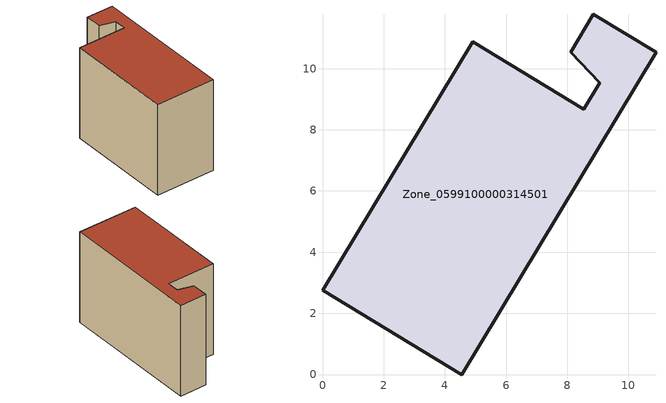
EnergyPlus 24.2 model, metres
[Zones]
Zone_0599100000314501
 floor ground (C_G): 8.85,11.77 10.9,10.53 4.55,0 0,2.75 4.91,10.88 8.54,8.67 9.06,9.54 8.11,10.53 z0
 wall outside (C_F): 10.9,10.53 8.85,11.77 8.11,10.53 9.06,9.54 8.54,8.67 4.91,10.88 0,2.75 4.55,0 10.9,10.53 z0:8.3
 roof outside (C_R): 0,2.75 4.55,0 10.9,10.53 8.85,11.77 8.11,10.53 9.06,9.54 8.54,8.67 4.91,10.88 z8.3
[BUILDING]
Pand.0599100000314501: North Axis=0; Terrain=City; Loads Convergence Tolerance Value=0.04; Temperature Convergence Tolerance Value=0.4; Solar Distribution=FullExterior; Maximum Number of Warmup Days=25; Minimum Number of Warmup Days=1
[Site:Location]
Rotterdam.The.Hague.AP_ZH_NLD Design_Conditions: Latitude=51.96; Longitude=4.45; Time Zone=1; Elevation=-4.5
[SITE:GROUNDTEMPERATURE:BUILDINGSURFACE]
18, 18, 18, 18, 18, 18, 18, 18, 18, 18, 18, 18
[MATERIAL] Thermal Absorptance=0.9; Solar Absorptance=0.7; Visible Absorptance=0.7
Name | Roughness | Thickness | Conductivity | Density | Specific Heat
G.TC.1975-1991 | MediumSmooth | 0.15 | 0.288461 | 540 | 1210
F.TC.1975-1991 | Rough | 0.3 | 0.230769 | 1920 | 840
R.TC.1975-1991 | MediumRough | 0.2 | 0.153846 | 1500 | 1000
[CONSTRUCTION]
C_G: G.TC.1975-1991
C_F: F.TC.1975-1991
C_R: R.TC.1975-1991
[ZONE]
Zone_0599100000314501: Type=1; Multiplier=1; Ceiling Height=Autocalculate; Volume=Autocalculate; Floor Area=autocalculate; Part of Total Floor Area=Yes
[ZONEINFILTRATION:DESIGNFLOWRATE]
Infil_Zone_0599100000314501: Zone or ZoneList or Space or SpaceList=Zone_0599100000314501; Schedule=AlwaysOn; Design Flow Rate Calculation Method=Flow/Area; Flow Rate per Floor Area=0.003; Constant Term Coefficient=1; Temperature Term Coefficient=0; Velocity Term Coefficient=0; Velocity Squared Term Coefficient=0
[HVACTEMPLATE:ZONE:IDEALLOADSAIRSYSTEM]
Zone_0599100000314501: Maximum Heating Supply Air Temperature=50; Minimum Cooling Supply Air Temperature=13; Maximum Heating Supply Air Humidity Ratio=0.0156; Minimum Cooling Supply Air Humidity Ratio=0.0077; Heating Limit=NoLimit; Cooling Limit=NoLimit; Dehumidification Control Type=ConstantSensibleHeatRatio; Cooling Sensible Heat Ratio=0.7; Dehumidification Setpoint=60; Humidification Control Type=None; Humidification Setpoint=30; Outdoor Air Method=None; Outdoor Air Flow Rate per Person=0.00944; Outdoor Air Flow Rate per Zone Floor Area=0; Outdoor Air Flow Rate per Zone=0; Demand Controlled Ventilation Type=None; Outdoor Air Economizer Type=NoEconomizer; Heat Recovery Type=None; Sensible Heat Recovery Effectiveness=0.7; Latent Heat Recovery Effectiveness=0.65
[ZONECONTROL:THERMOSTAT]
ThermostatControl_Zone_0599100000314501: Zone or ZoneList=Zone_0599100000314501; Control Type Schedule=DualSetpointControlType; Control 1=Thermostat_Zone_0599100000314501; Temperature Difference Between Cutout And Setpoint=0
[THERMOSTATSETPOINT:DUALSETPOINT]
Thermostat_Zone_0599100000314501: Heating Setpoint Temperature Schedule=HeatingSetpoint_Zone_0599100000314501; Cooling Setpoint Temperature Schedule=CoolingSetpoint_Zone_0599100000314501
[SCHEDULE:COMPACT]
HeatingSetpoint_Zone_0599100000314501: Through: 12/31, For: AllDays, Until: 24:00, 21
CoolingSetpoint_Zone_0599100000314501: Through: 12/31, For: AllDays, Until: 24:00, 24
DualSetpointControlType: Through: 12/31, For: AllDays, Until: 24:00, 4
AlwaysOn: Through: 12/31, For: AllDays, Until: 24:00, 1
